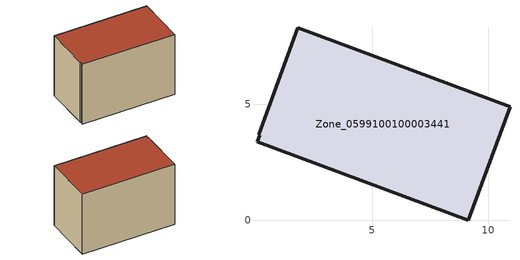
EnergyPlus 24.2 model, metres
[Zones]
Zone_0599100100003441
 floor ground (C_G): 0.04,3.39 0.16,3.67 0.11,3.69 1.8,8.3 10.95,4.9 9.15,0 z0
 wall outside (C_F): 9.15,0 10.95,4.9 1.8,8.3 0.11,3.69 0.16,3.67 0.04,3.39 9.15,0 z0:6.7
 roof outside (C_R): 0.16,3.67 0.04,3.39 9.15,0 10.95,4.9 1.8,8.3 0.11,3.69 z6.7
[BUILDING]
Pand.0599100100003441: North Axis=0; Terrain=City; Loads Convergence Tolerance Value=0.04; Temperature Convergence Tolerance Value=0.4; Solar Distribution=FullExterior; Maximum Number of Warmup Days=25; Minimum Number of Warmup Days=1
[Site:Location]
Rotterdam.The.Hague.AP_ZH_NLD Design_Conditions: Latitude=51.96; Longitude=4.45; Time Zone=1; Elevation=-4.5
[SITE:GROUNDTEMPERATURE:BUILDINGSURFACE]
18, 18, 18, 18, 18, 18, 18, 18, 18, 18, 18, 18
[MATERIAL] Thermal Absorptance=0.9; Solar Absorptance=0.7; Visible Absorptance=0.7
Name | Roughness | Thickness | Conductivity | Density | Specific Heat
G.TI.1946 | MediumSmooth | 0.15 | 1 | 540 | 1210
F.TI.1946 | Rough | 0.3 | 0.857143 | 1920 | 840
R.TI.1946 | MediumRough | 0.2 | 0.1 | 1500 | 1000
[CONSTRUCTION]
C_G: G.TI.1946
C_F: F.TI.1946
C_R: R.TI.1946
[ZONE]
Zone_0599100100003441: Type=1; Multiplier=1; Ceiling Height=Autocalculate; Volume=Autocalculate; Floor Area=autocalculate; Part of Total Floor Area=Yes
[ZONEINFILTRATION:DESIGNFLOWRATE]
Infil_Zone_0599100100003441: Zone or ZoneList or Space or SpaceList=Zone_0599100100003441; Schedule=AlwaysOn; Design Flow Rate Calculation Method=Flow/Area; Flow Rate per Floor Area=0.003; Constant Term Coefficient=1; Temperature Term Coefficient=0; Velocity Term Coefficient=0; Velocity Squared Term Coefficient=0
[HVACTEMPLATE:ZONE:IDEALLOADSAIRSYSTEM]
Zone_0599100100003441: Maximum Heating Supply Air Temperature=50; Minimum Cooling Supply Air Temperature=13; Maximum Heating Supply Air Humidity Ratio=0.0156; Minimum Cooling Supply Air Humidity Ratio=0.0077; Heating Limit=NoLimit; Cooling Limit=NoLimit; Dehumidification Control Type=ConstantSensibleHeatRatio; Cooling Sensible Heat Ratio=0.7; Dehumidification Setpoint=60; Humidification Control Type=None; Humidification Setpoint=30; Outdoor Air Method=None; Outdoor Air Flow Rate per Person=0.00944; Outdoor Air Flow Rate per Zone Floor Area=0; Outdoor Air Flow Rate per Zone=0; Demand Controlled Ventilation Type=None; Outdoor Air Economizer Type=NoEconomizer; Heat Recovery Type=None; Sensible Heat Recovery Effectiveness=0.7; Latent Heat Recovery Effectiveness=0.65
[ZONECONTROL:THERMOSTAT]
ThermostatControl_Zone_0599100100003441: Zone or ZoneList=Zone_0599100100003441; Control Type Schedule=DualSetpointControlType; Control 1=Thermostat_Zone_0599100100003441; Temperature Difference Between Cutout And Setpoint=0
[THERMOSTATSETPOINT:DUALSETPOINT]
Thermostat_Zone_0599100100003441: Heating Setpoint Temperature Schedule=HeatingSetpoint_Zone_0599100100003441; Cooling Setpoint Temperature Schedule=CoolingSetpoint_Zone_0599100100003441
[SCHEDULE:COMPACT]
HeatingSetpoint_Zone_0599100100003441: Through: 12/31, For: AllDays, Until: 24:00, 21
CoolingSetpoint_Zone_0599100100003441: Through: 12/31, For: AllDays, Until: 24:00, 24
DualSetpointControlType: Through: 12/31, For: AllDays, Until: 24:00, 4
AlwaysOn: Through: 12/31, For: AllDays, Until: 24:00, 1
